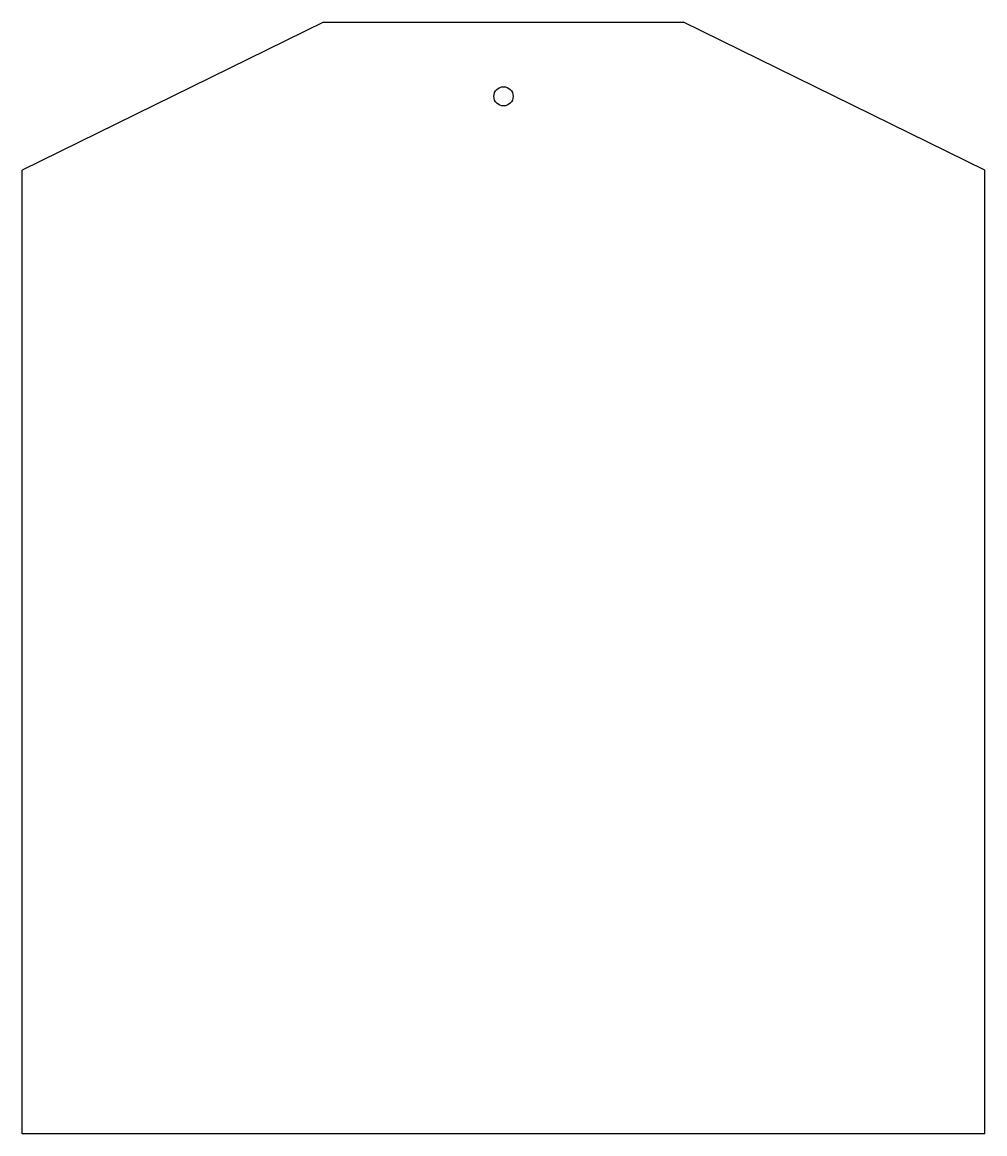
# Model space of a CAD drawing. Header units: metres. Extents: x -533 to -368, y 631 to 821.
import ezdxf

# ---------------------------------------------------------------- set-up
doc = ezdxf.new("R2010")
doc.units = ezdxf.units.M

msp = doc.modelspace()

# ---------------------------------------------------------------- linework, layer by layer
at = {"color": 250, "linetype": 'Continuous'}
for p, q in [((-481.86, 821.25), (-533.5, 795.87)), ((-481.86, 821.25), (-420.14, 821.25)), ((-368.5, 795.87), (-420.14, 821.25)), ((-533.5, 630.75), (-533.5, 795.87)), ((-368.5, 630.75), (-368.5, 795.87)), ((-368.5, 630.75), (-533.5, 630.75))]:
    msp.add_line(p, q, dxfattribs=at)
msp.add_circle((-451, 808.55), 1.65, dxfattribs=at)

doc.saveas('drawing.dxf')
